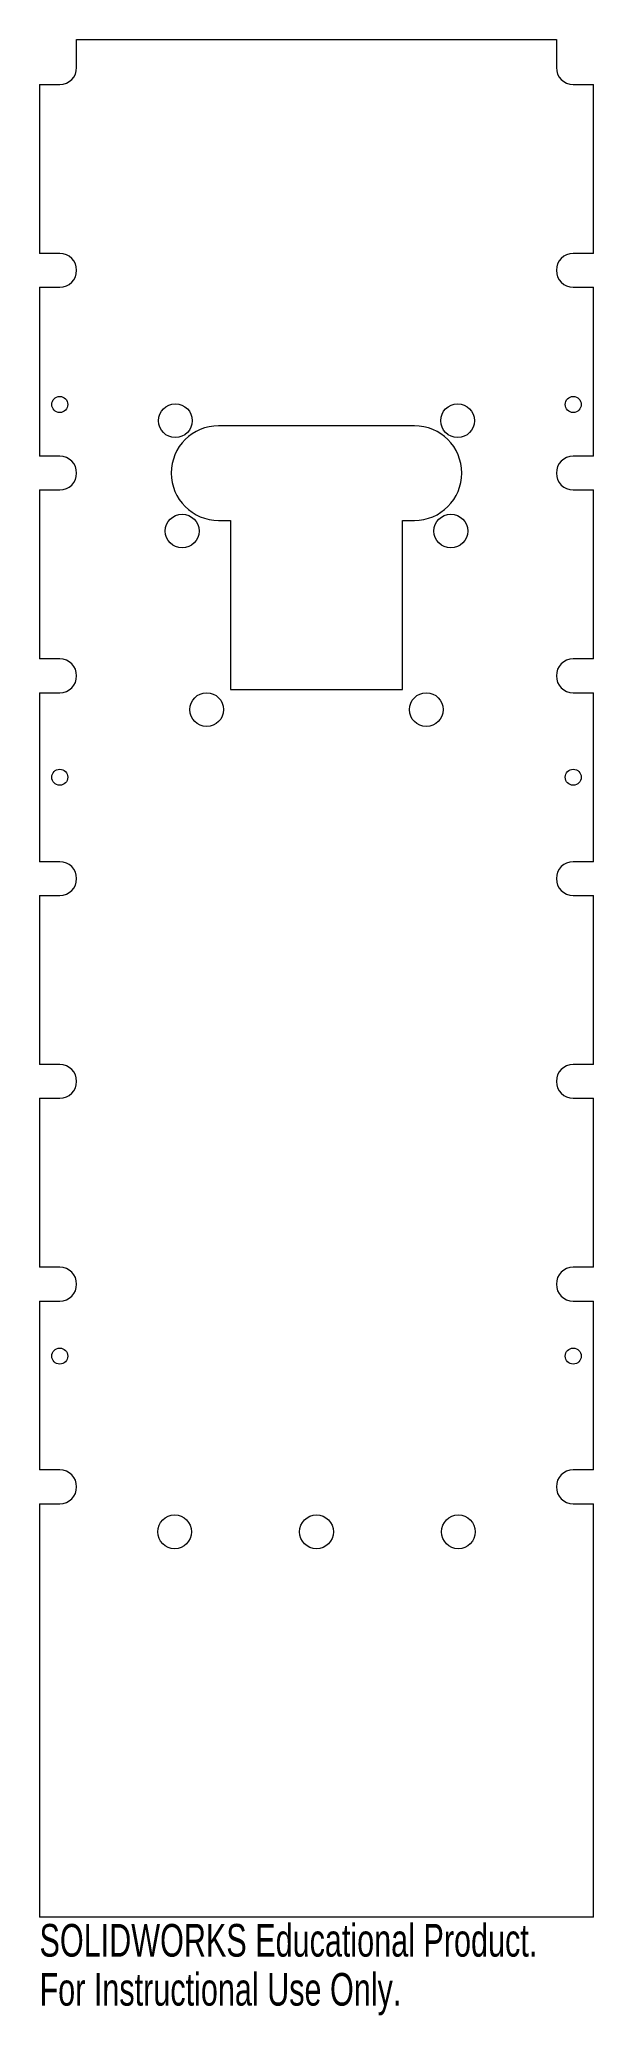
# Model space of a CAD drawing. Header units: millimetres. Extents: x 0 to 82, y -69 to 223.
import ezdxf

# ---------------------------------------------------------------- set-up
doc = ezdxf.new("R2010")
doc.units = ezdxf.units.MM
doc.styles.add('SLDTEXTSTYLE0', font='TXT', dxfattribs={"width": 0.7})

msp = doc.modelspace()

# ---------------------------------------------------------------- linework, layer by layer
at = {"color": 7, "linetype": 'Continuous', "lineweight": 15}
for p, q in [((5.5, 223.3), (76.5, 223.3)), ((5.5, 219.15), (5.5, 223.3)), ((76.5, 223.3), (76.5, 219.15)), ((0, 216.65), (3, 216.65)), ((0, 216.65), (0, 191.65)), ((79, 216.65), (82, 216.65)), ((82, 191.65), (82, 216.65)), ((3, 191.65), (0, 191.65)), ((82, 191.65), (79, 191.65)), ((0, 186.65), (3, 186.65)), ((0, 186.65), (0, 161.65)), ((79, 186.65), (82, 186.65)), ((82, 161.65), (82, 186.65)), ((55.501, 166.1488), (26.501, 166.1488)), ((3, 161.65), (0, 161.65)), ((82, 161.65), (79, 161.65)), ((0, 156.65), (3, 156.65)), ((0, 156.65), (0, 131.65)), ((79, 156.65), (82, 156.65)), ((82, 131.65), (82, 156.65)), ((26.501, 152.1488), (28.251, 152.1488)), ((28.251, 152.1488), (28.251, 127.1488)), ((53.751, 152.1488), (55.501, 152.1488)), ((53.751, 127.1488), (53.751, 152.1488)), ((3, 131.65), (0, 131.65)), ((82, 131.65), (79, 131.65)), ((0, 126.65), (3, 126.65)), ((0, 126.65), (0, 101.65)), ((28.251, 127.1488), (53.751, 127.1488)), ((79, 126.65), (82, 126.65)), ((82, 101.65), (82, 126.65)), ((3, 101.65), (0, 101.65)), ((82, 101.65), (79, 101.65)), ((0, 96.65), (3, 96.65)), ((0, 96.65), (0, 71.65)), ((79, 96.65), (82, 96.65)), ((82, 71.65), (82, 96.65)), ((3, 71.65), (0, 71.65)), ((82, 71.65), (79, 71.65)), ((0, 66.65), (3, 66.65)), ((0, 66.65), (0, 41.65)), ((79, 66.65), (82, 66.65)), ((82, 41.65), (82, 66.65)), ((3, 41.65), (0, 41.65)), ((82, 41.65), (79, 41.65)), ((0, 36.65), (3, 36.65)), ((0, 36.65), (0, 11.65)), ((79, 36.65), (82, 36.65)), ((82, 11.65), (82, 36.65)), ((3, 11.65), (0, 11.65)), ((82, 11.65), (79, 11.65)), ((0, 6.65), (3, 6.65)), ((0, 6.65), (0, -54.5)), ((79, 6.65), (82, 6.65)), ((82, -54.5), (82, 6.65)), ((82, -54.5), (0, -54.5))]:
    msp.add_line(p, q, dxfattribs=at)
for centre, radius in [((3, 169.3), 1.1906), ((79, 169.3), 1.1906), ((20.1138, 166.9026), 2.5), ((61.8862, 166.9026), 2.5), ((21.1138, 150.5747), 2.5), ((60.8862, 150.5747), 2.5), ((24.751, 124.1488), 2.5), ((57.249, 124.1488), 2.5), ((3, 114.15), 1.1906), ((79, 114.15), 1.1906), ((3, 28.5), 1.1906), ((79, 28.5), 1.1906), ((20, 2.5), 2.5), ((41, 2.5), 2.5), ((62, 2.5), 2.5)]:
    msp.add_circle(centre, radius, dxfattribs=at)
for centre, radius, start, end in [((3, 219.15), 2.5, 270, 0), ((79, 219.15), 2.5, 180, 270), ((3, 189.15), 2.5, 270, 90), ((79, 189.15), 2.5, 90, 270), ((26.501, 159.1488), 7, 90, 270), ((55.501, 159.1488), 7, 270, 90), ((3, 159.15), 2.5, 270, 90), ((79, 159.15), 2.5, 90, 270), ((3, 129.15), 2.5, 270, 90), ((79, 129.15), 2.5, 90, 270), ((3, 99.15), 2.5, 270, 90), ((79, 99.15), 2.5, 90, 270), ((3, 69.15), 2.5, 270, 90), ((79, 69.15), 2.5, 90, 270), ((3, 39.15), 2.5, 270, 90), ((79, 39.15), 2.5, 90, 270), ((3, 9.15), 2.5, 270, 90), ((79, 9.15), 2.5, 90, 270)]:
    msp.add_arc(centre, radius, start, end, dxfattribs=at)

# ---------------------------------------------------------------- texts
at = {"color": 7, "linetype": 'Continuous', "char_height": 4.83362, "attachment_point": 1, "style": 'SLDTEXTSTYLE0'}
for s, insert in [('SOLIDWORKS Educational Product.', (0, -55.5196)), ('For Instructional Use Only.', (0, -62.77))]:
    msp.add_mtext(s, dxfattribs=dict(at, insert=insert))

doc.saveas('drawing.dxf')
